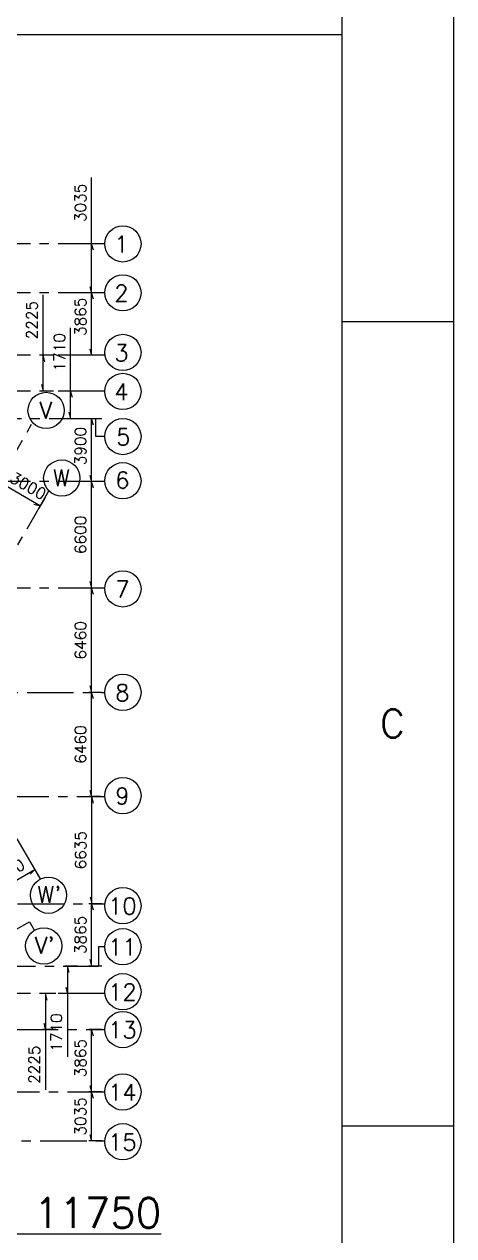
# Model space of a CAD drawing. Header units: millimetres. Extents: x 340192 to 549303, y -616317 to -538642.
# Drawn here: x 546417 to 549303, y -589381 to -581247 of the extents above; entities that cross this region are included whole.
import ezdxf
from ezdxf.enums import TextEntityAlignment as Align
from ezdxf.lldxf.tags import DXFTag

# ---------------------------------------------------------------- set-up
doc = ezdxf.new("R2010")
doc.units = ezdxf.units.MM
doc.header["$LTSCALE"] = 250
doc.header["$MEASUREMENT"] = 0
doc.linetypes.add('( Center )', pattern=[2, 1.25, -0.25, 0.25, -0.25])
doc.layers.get('DEFPOINTS').update_dxf_attribs({"lineweight": 0})
for name, color, linetype, lineweight in [('CV-AB-TITLE', 6, 'Continuous', 0), ('CV-CB-GRID TXT', 6, 'Continuous', 0), ('CV-CB-REINFORCEMENT', 6, 'Continuous', 0), ('CV-CB-SHADE', 25, 'Continuous', 0), ('CV-CB-TEXT', 3, 'Continuous', 0), ('CV-GRID_LINE', 8, 'CENTER', 0), ('CV-GRID_NO', 6, 'Continuous', 0), ('LOGO_1', 7, 'Continuous', 0)]:
    doc.layers.add(name, color=color, linetype=linetype, lineweight=lineweight)
doc.styles.add('ROMANS', font='romans.shx')
doc.styles.add('ROMANS_0', font='romans.shx')
doc.styles.add('SIMPLEX', font='romans.shx')
doc.styles.add('Style-romans', font='romans.shx')
tags = doc.linetypes.add('CENTER', pattern=[2, 1.25, -0.25, 0.25, -0.25]).pattern_tags.tags
tags[10:11] = [DXFTag(74, 4), DXFTag(75, 0), DXFTag(340, '0'), DXFTag(46, 1.0), DXFTag(50, 0.0), DXFTag(44, 0.0), DXFTag(45, 0.0)]
tags[8:9] = [DXFTag(74, 4), DXFTag(75, 0), DXFTag(340, '0'), DXFTag(46, 1.0), DXFTag(50, 0.0), DXFTag(44, 0.0), DXFTag(45, 0.0)]
tags[6:7] = [DXFTag(74, 4), DXFTag(75, 0), DXFTag(340, '0'), DXFTag(46, 1.0), DXFTag(50, 0.0), DXFTag(44, 0.0), DXFTag(45, 0.0)]
tags[4:5] = [DXFTag(74, 4), DXFTag(75, 0), DXFTag(340, '0'), DXFTag(46, 1.0), DXFTag(50, 0.0), DXFTag(44, 0.0), DXFTag(45, 0.0)]
doc.dimstyles.new('.15', dxfattribs={"dimtxt": 75, "dimasz": 0.00015, "dimexe": 18.75, "dimexo": 18.75, "dimgap": 37.5, "dimtad": 1, "dimdec": 0, "dimlfac": 9.227778, "dimzin": 0, "dimdsep": 46, "dimtxsty": 'ROMANS_0', "dimblk": 'TICK', "dimcen": 60, "dimclrd": 2, "dimclre": 2, "dimclrt": 3, "dimadec": 0, "dimazin": 0, "dimtfac": 1, "dimtdec": 0, "dimtofl": 0, "dimtmove": 0, "dimatfit": 3, "dimldrblk": 'TICK', "dimfxl": 1, "dimtolj": 1, "dimtzin": 0, "dimlwd": -1, "dimlwe": -1, "dimarcsym": 0})

# ---------------------------------------------------------------- blocks, each defined once
blk = doc.blocks.new('TATA A1')
at = {"layer": 'LOGO_1', "color": 2, "linetype": 'Continuous', "ltscale": 0.023622}
for p, q in [((63075000, 0), (63075000, 44550000)), ((62325000, 33075000), (63075000, 33075000)), ((62325000, 27675000), (63075000, 27675000))]:
    blk.add_line(p, q, dxfattribs=at)
at = {"layer": 'LOGO_1', "color": 6, "linetype": 'Continuous', "ltscale": 0.023622}
blk.add_line((62325000, 750000), (62325000, 43800000), dxfattribs=at)
at = {"layer": 'LOGO_1', "color": 4, "linetype": 'Continuous', "style": 'ROMANS'}
blk.add_text('C', height=187500, dxfattribs=at).set_placement((62662500, 30375000), align=Align.MIDDLE_CENTER)
blk = doc.blocks.new('TICK')
at = {"color": 3}
blk.add_line((-289777.747, -77645.713), (0, 0), dxfattribs=at)
blk = doc.blocks.new('*D54')
at = {"layer": 'CV-CB-SHADE', "color": 2, "transparency": 16777216}
for p, q in [((546515.9, -586969.3), (546478.6, -586904.7)), ((546234.5, -587131.8), (546197.2, -587067.2))]:
    blk.add_line(p, q, dxfattribs=at)
at = {"layer": 'CV-CB-SHADE', "color": 0, "transparency": 16777216}
blk.add_line((546206.6, -587083.4), (546488, -586920.9), dxfattribs=at)
at = {"layer": 'DEFPOINTS', "color": 0, "transparency": 16777216}
for p in [(546488, -586920.9), (546525.3, -586985.5), (546243.9, -587148)]:
    blk.add_point(p, dxfattribs=at)
at = {"layer": 'CV-CB-SHADE', "color": 0, "transparency": 16777216, "xscale": 0.00015, "yscale": 0.00015, "zscale": 0.00015}
for p, rotation in [((546488, -586920.9), 29.99999999830986), ((546206.6, -587083.4), 209.9999999983098)]:
    blk.add_blockref('TICK', p, dxfattribs=dict(at, rotation=rotation))
at = {"layer": 'CV-CB-SHADE', "color": 3, "transparency": 16777216, "insert": (546300.2, -586942.8), "char_height": 75, "attachment_point": 5, "rotation": 30, "style": 'ROMANS_0'}
blk.add_mtext('\\A1;3000', dxfattribs=at)
blk = doc.blocks.new('*D63')
at = {"layer": 'CV-CB-SHADE', "color": 2, "transparency": 16777216}
for p, q in [((546273.9, -584265.6), (546234.4, -584334)), ((546555.4, -584428.1), (546515.8, -584496.5))]:
    blk.add_line(p, q, dxfattribs=at)
at = {"layer": 'CV-CB-SHADE', "color": 0, "transparency": 16777216}
blk.add_line((546243.8, -584317.8), (546525.2, -584480.3), dxfattribs=at)
at = {"layer": 'DEFPOINTS', "color": 0, "transparency": 16777216}
for p in [(546283.3, -584249.3), (546564.7, -584411.8), (546525.2, -584480.3)]:
    blk.add_point(p, dxfattribs=at)
at = {"layer": 'CV-CB-SHADE', "color": 0, "transparency": 16777216, "xscale": 0.00015, "yscale": 0.00015, "zscale": 0.00015}
for p, rotation in [((546243.8, -584317.8), 150.0000000016902), ((546525.2, -584480.3), 330.0000000016901)]:
    blk.add_blockref('TICK', p, dxfattribs=dict(at, rotation=rotation))
at = {"layer": 'CV-CB-SHADE', "color": 3, "transparency": 16777216, "insert": (546443.2, -584346.3), "char_height": 75, "attachment_point": 5, "rotation": 330, "style": 'ROMANS_0'}
blk.add_mtext('\\A1;3000', dxfattribs=at)
blk = doc.blocks.new('*D64')
at = {"layer": 'CV-CB-SHADE', "color": 2, "transparency": 16777216}
for p, q in [((546939.2, -588415.2), (546851.2, -588415.2)), ((546939.2, -588744), (546851.2, -588744))]:
    blk.add_line(p, q, dxfattribs=at)
at = {"layer": 'CV-CB-SHADE', "color": 0, "transparency": 16777216}
blk.add_line((546869.9, -588744), (546869.9, -588415.2), dxfattribs=at)
at = {"layer": 'DEFPOINTS', "color": 0, "transparency": 16777216}
for p in [(546869.9, -588415.2), (546957.9, -588415.2), (546957.9, -588744)]:
    blk.add_point(p, dxfattribs=at)
at = {"layer": 'CV-CB-SHADE', "color": 0, "transparency": 16777216, "xscale": 0.00015, "yscale": 0.00015, "zscale": 0.00015}
for p, rotation in [((546869.9, -588415.2), 90), ((546869.9, -588744), 270)]:
    blk.add_blockref('TICK', p, dxfattribs=dict(at, rotation=rotation))
at = {"layer": 'CV-CB-SHADE', "color": 3, "transparency": 16777216, "insert": (546794.9, -588579.6), "char_height": 75, "attachment_point": 5, "rotation": 90, "style": 'ROMANS_0'}
blk.add_mtext('\\A1;3035', dxfattribs=at)
blk = doc.blocks.new('*D65')
at = {"layer": 'CV-CB-SHADE', "color": 2, "transparency": 16777216}
for p, q in [((546939.2, -587996.5), (546851.2, -587996.5)), ((546939.2, -588415.2), (546851.2, -588415.2))]:
    blk.add_line(p, q, dxfattribs=at)
at = {"layer": 'CV-CB-SHADE', "color": 0, "transparency": 16777216}
blk.add_line((546869.9, -588415.2), (546869.9, -587996.5), dxfattribs=at)
at = {"layer": 'DEFPOINTS', "color": 0, "transparency": 16777216}
for p in [(546869.9, -587996.5), (546957.9, -587996.5), (546957.9, -588415.2)]:
    blk.add_point(p, dxfattribs=at)
at = {"layer": 'CV-CB-SHADE', "color": 0, "transparency": 16777216, "xscale": 0.00015, "yscale": 0.00015, "zscale": 0.00015}
for p, rotation in [((546869.9, -587996.5), 90), ((546869.9, -588415.2), 270)]:
    blk.add_blockref('TICK', p, dxfattribs=dict(at, rotation=rotation))
at = {"layer": 'CV-CB-SHADE', "color": 3, "transparency": 16777216, "insert": (546794.9, -588188.1), "char_height": 75, "attachment_point": 5, "rotation": 90, "style": 'ROMANS_0'}
blk.add_mtext('\\A1;3865', dxfattribs=at)
blk = doc.blocks.new('*D66')
at = {"layer": 'CV-CB-SHADE', "color": 2, "transparency": 16777216}
for p, q in [((546628.9, -587755.4), (546540.9, -587755.4)), ((546628.9, -587996.5), (546540.9, -587996.5))]:
    blk.add_line(p, q, dxfattribs=at)
at = {"layer": 'CV-CB-SHADE', "color": 0, "transparency": 16777216}
for p, q in [((546559.7, -587755.4), (546559.7, -587996.5)), ((546559.7, -587996.5), (546559.7, -588401.8))]:
    blk.add_line(p, q, dxfattribs=at)
at = {"layer": 'DEFPOINTS', "color": 0, "transparency": 16777216}
for p in [(546559.7, -587755.4), (546647.7, -587755.4), (546647.7, -587996.5)]:
    blk.add_point(p, dxfattribs=at)
at = {"layer": 'CV-CB-SHADE', "color": 0, "transparency": 16777216, "xscale": 0.00015, "yscale": 0.00015, "zscale": 0.00015}
for p, rotation in [((546559.7, -587755.4), 90), ((546559.7, -587996.5), 270)]:
    blk.add_blockref('TICK', p, dxfattribs=dict(at, rotation=rotation))
at = {"layer": 'CV-CB-SHADE', "color": 3, "transparency": 16777216, "insert": (546484.7, -588232.2), "char_height": 75, "attachment_point": 5, "rotation": 90, "style": 'ROMANS_0'}
blk.add_mtext('\\A1;2225', dxfattribs=at)
blk = doc.blocks.new('*D67')
at = {"layer": 'CV-CB-SHADE', "color": 2, "transparency": 16777216}
for p, q in [((546777.1, -587570.2), (546689.1, -587570.2)), ((546777.1, -587755.4), (546689.1, -587755.4))]:
    blk.add_line(p, q, dxfattribs=at)
at = {"layer": 'CV-CB-SHADE', "color": 0, "transparency": 16777216}
for p, q in [((546707.9, -587570.2), (546707.9, -587755.4)), ((546707.9, -587755.4), (546707.9, -588180.4))]:
    blk.add_line(p, q, dxfattribs=at)
at = {"layer": 'DEFPOINTS', "color": 0, "transparency": 16777216}
for p in [(546707.9, -587570.2), (546795.9, -587570.2), (546795.9, -587755.4)]:
    blk.add_point(p, dxfattribs=at)
at = {"layer": 'CV-CB-SHADE', "color": 0, "transparency": 16777216, "xscale": 0.00015, "yscale": 0.00015, "zscale": 0.00015}
for p, rotation in [((546707.9, -587570.2), 90), ((546707.9, -587755.4), 270)]:
    blk.add_blockref('TICK', p, dxfattribs=dict(at, rotation=rotation))
at = {"layer": 'CV-CB-SHADE', "color": 3, "transparency": 16777216, "insert": (546632.9, -588016.1), "char_height": 75, "attachment_point": 5, "rotation": 90, "style": 'ROMANS_0'}
blk.add_mtext('\\A1;1710', dxfattribs=at)
blk = doc.blocks.new('*D68')
at = {"layer": 'CV-CB-SHADE', "color": 2, "transparency": 16777216}
for p, q in [((546939.2, -587151.5), (546851.2, -587151.5)), ((546939.2, -587570.2), (546851.2, -587570.2))]:
    blk.add_line(p, q, dxfattribs=at)
at = {"layer": 'CV-CB-SHADE', "color": 0, "transparency": 16777216}
blk.add_line((546869.9, -587570.2), (546869.9, -587151.5), dxfattribs=at)
at = {"layer": 'DEFPOINTS', "color": 0, "transparency": 16777216}
for p in [(546869.9, -587151.5), (546957.9, -587151.5), (546957.9, -587570.2)]:
    blk.add_point(p, dxfattribs=at)
at = {"layer": 'CV-CB-SHADE', "color": 0, "transparency": 16777216, "xscale": 0.00015, "yscale": 0.00015, "zscale": 0.00015}
for p, rotation in [((546869.9, -587151.5), 90), ((546869.9, -587570.2), 270)]:
    blk.add_blockref('TICK', p, dxfattribs=dict(at, rotation=rotation))
at = {"layer": 'CV-CB-SHADE', "color": 3, "transparency": 16777216, "insert": (546794.9, -587361), "char_height": 75, "attachment_point": 5, "rotation": 90, "style": 'ROMANS_0'}
blk.add_mtext('\\A1;3865', dxfattribs=at)
blk = doc.blocks.new('*D69')
at = {"layer": 'CV-CB-SHADE', "color": 2, "transparency": 16777216}
for p, q in [((546917.5, -586432.7), (546851.8, -586432.7)), ((546939.2, -587151.5), (546851.8, -587151.5))]:
    blk.add_line(p, q, dxfattribs=at)
at = {"layer": 'CV-CB-SHADE', "color": 0, "transparency": 16777216}
blk.add_line((546870.6, -587151.5), (546870.6, -586432.7), dxfattribs=at)
at = {"layer": 'DEFPOINTS', "color": 0, "transparency": 16777216}
for p in [(546870.6, -586432.7), (546936.2, -586432.7), (546957.9, -587151.5)]:
    blk.add_point(p, dxfattribs=at)
at = {"layer": 'CV-CB-SHADE', "color": 0, "transparency": 16777216, "xscale": 0.00015, "yscale": 0.00015, "zscale": 0.00015}
for p, rotation in [((546870.6, -586432.7), 90), ((546870.6, -587151.5), 270)]:
    blk.add_blockref('TICK', p, dxfattribs=dict(at, rotation=rotation))
at = {"layer": 'CV-CB-SHADE', "color": 3, "transparency": 16777216, "insert": (546795.6, -586792.1), "char_height": 75, "attachment_point": 5, "rotation": 90, "style": 'ROMANS_0'}
blk.add_mtext('\\A1;6635', dxfattribs=at)
blk = doc.blocks.new('*D70')
at = {"layer": 'CV-CB-SHADE', "color": 2, "transparency": 16777216}
for p, q in [((546939.2, -585732.8), (546851.2, -585732.8)), ((546928.3, -586432.7), (546851.2, -586432.7))]:
    blk.add_line(p, q, dxfattribs=at)
at = {"layer": 'CV-CB-SHADE', "color": 0, "transparency": 16777216}
blk.add_line((546869.9, -586432.7), (546869.9, -585732.8), dxfattribs=at)
at = {"layer": 'DEFPOINTS', "color": 0, "transparency": 16777216}
for p in [(546869.9, -585732.8), (546957.9, -585732.8), (546947.1, -586432.7)]:
    blk.add_point(p, dxfattribs=at)
at = {"layer": 'CV-CB-SHADE', "color": 0, "transparency": 16777216, "xscale": 0.00015, "yscale": 0.00015, "zscale": 0.00015}
for p, rotation in [((546869.9, -585732.8), 90), ((546869.9, -586432.7), 270)]:
    blk.add_blockref('TICK', p, dxfattribs=dict(at, rotation=rotation))
at = {"layer": 'CV-CB-SHADE', "color": 3, "transparency": 16777216, "insert": (546794.9, -586082.7), "char_height": 75, "attachment_point": 5, "rotation": 90, "style": 'ROMANS_0'}
blk.add_mtext('\\A1;6460', dxfattribs=at)
blk = doc.blocks.new('*D71')
at = {"layer": 'CV-CB-SHADE', "color": 2, "transparency": 16777216}
for p, q in [((546939.2, -585033), (546851.2, -585033)), ((546928.3, -585732.8), (546851.2, -585732.8))]:
    blk.add_line(p, q, dxfattribs=at)
at = {"layer": 'CV-CB-SHADE', "color": 0, "transparency": 16777216}
blk.add_line((546869.9, -585732.8), (546869.9, -585033), dxfattribs=at)
at = {"layer": 'DEFPOINTS', "color": 0, "transparency": 16777216}
for p in [(546869.9, -585033), (546957.9, -585033), (546947.1, -585732.8)]:
    blk.add_point(p, dxfattribs=at)
at = {"layer": 'CV-CB-SHADE', "color": 0, "transparency": 16777216, "xscale": 0.00015, "yscale": 0.00015, "zscale": 0.00015}
for p, rotation in [((546869.9, -585033), 90), ((546869.9, -585732.8), 270)]:
    blk.add_blockref('TICK', p, dxfattribs=dict(at, rotation=rotation))
at = {"layer": 'CV-CB-SHADE', "color": 3, "transparency": 16777216, "insert": (546794.9, -585382.9), "char_height": 75, "attachment_point": 5, "rotation": 90, "style": 'ROMANS_0'}
blk.add_mtext('\\A1;6460', dxfattribs=at)
blk = doc.blocks.new('*D72')
at = {"layer": 'CV-CB-SHADE', "color": 2, "transparency": 16777216}
for p, q in [((546939.2, -584318), (546851.2, -584318)), ((546939.2, -585033), (546851.2, -585033))]:
    blk.add_line(p, q, dxfattribs=at)
at = {"layer": 'CV-CB-SHADE', "color": 0, "transparency": 16777216}
blk.add_line((546869.9, -585033), (546869.9, -584318), dxfattribs=at)
at = {"layer": 'DEFPOINTS', "color": 0, "transparency": 16777216}
for p in [(546869.9, -584318), (546957.9, -584318), (546957.9, -585033)]:
    blk.add_point(p, dxfattribs=at)
at = {"layer": 'CV-CB-SHADE', "color": 0, "transparency": 16777216, "xscale": 0.00015, "yscale": 0.00015, "zscale": 0.00015}
for p, rotation in [((546869.9, -584318), 90), ((546869.9, -585033), 270)]:
    blk.add_blockref('TICK', p, dxfattribs=dict(at, rotation=rotation))
at = {"layer": 'CV-CB-SHADE', "color": 3, "transparency": 16777216, "insert": (546794.9, -584675.5), "char_height": 75, "attachment_point": 5, "rotation": 90, "style": 'ROMANS_0'}
blk.add_mtext('\\A1;6600', dxfattribs=at)
blk = doc.blocks.new('*D73')
at = {"layer": 'CV-CB-SHADE', "color": 2, "transparency": 16777216}
for p, q in [((546939.2, -583895.5), (546851.2, -583895.5)), ((546939.2, -584318), (546851.2, -584318))]:
    blk.add_line(p, q, dxfattribs=at)
at = {"layer": 'CV-CB-SHADE', "color": 0, "transparency": 16777216}
blk.add_line((546869.9, -584318), (546869.9, -583895.5), dxfattribs=at)
at = {"layer": 'DEFPOINTS', "color": 0, "transparency": 16777216}
for p in [(546869.9, -583895.5), (546957.9, -583895.5), (546957.9, -584318)]:
    blk.add_point(p, dxfattribs=at)
at = {"layer": 'CV-CB-SHADE', "color": 0, "transparency": 16777216, "xscale": 0.00015, "yscale": 0.00015, "zscale": 0.00015}
for p, rotation in [((546869.9, -583895.5), 90), ((546869.9, -584318), 270)]:
    blk.add_blockref('TICK', p, dxfattribs=dict(at, rotation=rotation))
at = {"layer": 'CV-CB-SHADE', "color": 3, "transparency": 16777216, "insert": (546794.9, -584079.1), "char_height": 75, "attachment_point": 5, "rotation": 90, "style": 'ROMANS_0'}
blk.add_mtext('\\A1;3900', dxfattribs=at)
blk = doc.blocks.new('*D74')
at = {"layer": 'CV-CB-SHADE', "color": 0, "transparency": 16777216}
for p, q in [((546728.4, -583710.2), (546728.4, -583285.2)), ((546728.4, -583895.5), (546728.4, -583710.2))]:
    blk.add_line(p, q, dxfattribs=at)
at = {"layer": 'CV-CB-SHADE', "color": 2, "transparency": 16777216}
for p, q in [((546797.7, -583710.2), (546709.7, -583710.2)), ((546797.7, -583895.5), (546709.7, -583895.5))]:
    blk.add_line(p, q, dxfattribs=at)
at = {"layer": 'DEFPOINTS', "color": 0, "transparency": 16777216}
for p in [(546728.4, -583710.2), (546816.4, -583710.2), (546816.4, -583895.5)]:
    blk.add_point(p, dxfattribs=at)
at = {"layer": 'CV-CB-SHADE', "color": 0, "transparency": 16777216, "xscale": 0.00015, "yscale": 0.00015, "zscale": 0.00015}
for p, rotation in [((546728.4, -583710.2), 90), ((546728.4, -583895.5), 270)]:
    blk.add_blockref('TICK', p, dxfattribs=dict(at, rotation=rotation))
at = {"layer": 'CV-CB-SHADE', "color": 3, "transparency": 16777216, "insert": (546653.4, -583449.5), "char_height": 75, "attachment_point": 5, "rotation": 90, "style": 'ROMANS_0'}
blk.add_mtext('\\A1;1710', dxfattribs=at)
blk = doc.blocks.new('*D75')
at = {"layer": 'CV-CB-SHADE', "color": 0, "transparency": 16777216}
for p, q in [((546543.6, -583469.2), (546543.6, -583063.8)), ((546543.6, -583710.2), (546543.6, -583469.2))]:
    blk.add_line(p, q, dxfattribs=at)
at = {"layer": 'CV-CB-SHADE', "color": 2, "transparency": 16777216}
for p, q in [((546612.8, -583469.2), (546524.8, -583469.2)), ((546612.8, -583710.2), (546524.8, -583710.2))]:
    blk.add_line(p, q, dxfattribs=at)
at = {"layer": 'DEFPOINTS', "color": 0, "transparency": 16777216}
for p in [(546543.6, -583469.2), (546631.6, -583469.2), (546631.6, -583710.2)]:
    blk.add_point(p, dxfattribs=at)
at = {"layer": 'CV-CB-SHADE', "color": 0, "transparency": 16777216, "xscale": 0.00015, "yscale": 0.00015, "zscale": 0.00015}
for p, rotation in [((546543.6, -583469.2), 90), ((546543.6, -583710.2), 270)]:
    blk.add_blockref('TICK', p, dxfattribs=dict(at, rotation=rotation))
at = {"layer": 'CV-CB-SHADE', "color": 3, "transparency": 16777216, "insert": (546468.6, -583233.5), "char_height": 75, "attachment_point": 5, "rotation": 90, "style": 'ROMANS_0'}
blk.add_mtext('\\A1;2225', dxfattribs=at)
blk = doc.blocks.new('*D76')
at = {"layer": 'CV-CB-SHADE', "color": 2, "transparency": 16777216}
for p, q in [((546939.2, -583050.5), (546851.2, -583050.5)), ((546939.2, -583469.2), (546851.2, -583469.2))]:
    blk.add_line(p, q, dxfattribs=at)
at = {"layer": 'CV-CB-SHADE', "color": 0, "transparency": 16777216}
blk.add_line((546869.9, -583469.2), (546869.9, -583050.5), dxfattribs=at)
at = {"layer": 'DEFPOINTS', "color": 0, "transparency": 16777216}
for p in [(546869.9, -583050.5), (546957.9, -583050.5), (546957.9, -583469.2)]:
    blk.add_point(p, dxfattribs=at)
at = {"layer": 'CV-CB-SHADE', "color": 0, "transparency": 16777216, "xscale": 0.00015, "yscale": 0.00015, "zscale": 0.00015}
for p, rotation in [((546869.9, -583050.5), 90), ((546869.9, -583469.2), 270)]:
    blk.add_blockref('TICK', p, dxfattribs=dict(at, rotation=rotation))
at = {"layer": 'CV-CB-SHADE', "color": 3, "transparency": 16777216, "insert": (546794.9, -583211.4), "char_height": 75, "attachment_point": 5, "rotation": 90, "style": 'ROMANS_0'}
blk.add_mtext('\\A1;3865', dxfattribs=at)
blk = doc.blocks.new('*D77')
at = {"layer": 'CV-CB-SHADE', "color": 0, "transparency": 16777216}
for p, q in [((546869.9, -582721.7), (546869.9, -582277)), ((546869.9, -583050.5), (546869.9, -582721.7))]:
    blk.add_line(p, q, dxfattribs=at)
at = {"layer": 'CV-CB-SHADE', "color": 2, "transparency": 16777216}
for p, q in [((546939.2, -582721.7), (546851.2, -582721.7)), ((546939.2, -583050.5), (546851.2, -583050.5))]:
    blk.add_line(p, q, dxfattribs=at)
at = {"layer": 'DEFPOINTS', "color": 0, "transparency": 16777216}
for p in [(546869.9, -582721.7), (546957.9, -582721.7), (546957.9, -583050.5)]:
    blk.add_point(p, dxfattribs=at)
at = {"layer": 'CV-CB-SHADE', "color": 0, "transparency": 16777216, "xscale": 0.00015, "yscale": 0.00015, "zscale": 0.00015}
for p, rotation in [((546869.9, -582721.7), 90), ((546869.9, -583050.5), 270)]:
    blk.add_blockref('TICK', p, dxfattribs=dict(at, rotation=rotation))
at = {"layer": 'CV-CB-SHADE', "color": 3, "transparency": 16777216, "insert": (546794.9, -582446.7), "char_height": 75, "attachment_point": 5, "rotation": 90, "style": 'ROMANS_0'}
blk.add_mtext('\\A1;3035', dxfattribs=at)

msp = doc.modelspace()

# ---------------------------------------------------------------- linework, layer by layer
at = {"layer": 'CV-CB-GRID TXT', "linetype": 'Continuous', "elevation": -232618.36, "flags": 128}
msp.add_lwpolyline([(536249.34, -581315.51), (548553.31, -581315.51)], dxfattribs=at)
at = {"layer": 'CV-CB-REINFORCEMENT'}
msp.add_line((536249.34, -581315.51, -232618.36), (548360.36, -581315.51, -232618.36), dxfattribs=at)
at = {"layer": 'CV-GRID_LINE', "linetype": '( Center )'}
for p, q in [((546957.91, -582721.67, -232618.36), (540785.38, -582721.67, -232618.36)), ((546957.91, -583050.46, -232618.36), (540711.24, -583050.46, -232618.36)), ((546957.91, -583469.17, -232618.36), (541109.58, -583469.17, -232618.36)), ((546957.91, -583710.21, -232618.36), (543082.08, -583710.21, -232618.36)), ((546525.32, -586985.53, -232618.36), (544656.34, -583748.35, -232618.36)), ((546897.51, -583895.46, -232618.36), (541178.48, -583895.46, -232618.36)), ((546897.51, -584015.27, -232618.36), (546897.51, -583895.46, -232618.36)), ((543997.91, -588207.71, -232618.36), (546467.05, -583931.02, -232618.36)), ((546957.91, -584015.27, -232618.36), (546897.51, -584015.27, -232618.36)), ((546957.91, -584317.96, -232618.36), (541387.62, -584317.96, -232618.36)), ((544436.02, -588098.86, -232618.36), (546582.9, -584380.37, -232618.36)), ((546957.91, -585032.96, -232618.36), (541763.86, -585032.96, -232618.36)), ((539436.03, -585732.81, -232618.36), (546957.91, -585732.81, -232618.36)), ((541770.41, -586432.66, -232618.36), (546957.91, -586432.66, -232618.36)), ((541371.27, -587151.46, -232618.36), (546957.91, -587151.46, -232618.36)), ((546349.85, -587331.59, -232618.36), (546452.13, -587272.54, -232618.36)), ((546452.13, -587272.54, -232618.36), (546485.57, -587330.46, -232618.36)), ((546957.91, -587440.41, -232618.36), (546916.03, -587440.41, -232618.36)), ((546916.03, -587440.41, -232618.36), (546916.03, -587570.16, -232618.36)), ((541179.45, -587570.16, -232618.36), (546916.03, -587570.16, -232618.36)), ((546957.91, -587755.41, -232618.36), (543004.91, -587755.41, -232618.36)), ((540333.24, -587996.46, -232618.36), (546957.91, -587996.46, -232618.36)), ((540706.66, -588415.16, -232618.36), (546957.91, -588415.16, -232618.36)), ((541023.85, -588743.96, -232618.36), (546957.91, -588743.96, -232618.36))]:
    msp.add_line(p, q, dxfattribs=at)
at = {"layer": 'CV-GRID_NO', "ltscale": 0.000216667}
for centre in [(547079.78, -582721.67, -232618.36), (547079.78, -583050.46, -232618.36), (547079.78, -583450.97, -232618.36), (547079.78, -583712.74, -232618.36), (546563.87, -583840.19, -232618.36), (547079.78, -584015.27, -232618.36), (546669.08, -584294.19, -232618.36), (547079.78, -584311.97, -232618.36), (547079.78, -585037.88, -232618.36), (547079.78, -585732.81, -232618.36), (547079.78, -586425.87, -232618.36), (546579.88, -587094.66, -232618.36), (547079.78, -587164.78, -232618.36), (546547.93, -587435.17, -232618.36), (547079.78, -587440.41, -232618.36), (547079.78, -587742.42, -232618.36), (547079.78, -587996.46, -232618.36), (547079.78, -588415.16, -232618.36), (547079.78, -588749.54, -232618.36)]:
    msp.add_circle(centre, 121.88, dxfattribs=at)

# ---------------------------------------------------------------- block references
at = {"layer": 'CV-CB-TEXT', "color": 1, "linetype": 'Continuous', "ltscale": 0.001, "xscale": 0.00099999997475, "yscale": 0.00099999997475, "zscale": 0.00099999997475}
msp.add_blockref('TATA A1', (486228.31, -616317.07, -232618.36), dxfattribs=at)

# ---------------------------------------------------------------- texts
at = {"layer": 'CV-AB-TITLE', "color": 6, "linetype": 'Continuous', "style": 'SIMPLEX'}
msp.add_text('%%uPLAN AT TOC EL 11750%%U', height=200, dxfattribs=at).set_placement((545747.6, -589327.03, -33382.91), align=Align.CENTER)
at = {"layer": 'CV-GRID_NO', "style": 'Style-romans'}
for s, height, p in [('1', 111.43, (547069.9, -582724.22, -232618.36)), ('2', 111.43, (547069.9, -583053.01, -232618.36)), ('3', 111.43, (547069.9, -583453.52, -232618.36)), ('4', 111.43, (547069.9, -583715.29, -232618.36)), ('V', 111.43, (546561.62, -583838.52, -232618.36)), ('5', 111.43, (547082.6, -584017.82, -232618.36)), ('W', 111.43, (546666.83, -584292.53, -232618.36)), ('6', 111.43, (547076.4, -584308.02, -232618.36)), ('7', 111.43, (547076.4, -585040.43, -232618.36)), ('8', 111.43, (547076.4, -585735.36, -232618.36)), ('9', 111.43, (547076.4, -586428.42, -232618.36)), ("W'", 111.429, (546585.66, -587089.17, -232618.36)), ('10', 111.429, (547076.4, -587167.34, -232618.36)), ("V'", 111.429, (546553.71, -587429.68, -232618.36)), ('11', 111.429, (547076.4, -587442.96, -232618.36)), ('12', 111.429, (547076.4, -587744.97, -232618.36)), ('13', 111.429, (547076.4, -587999.01, -232618.36)), ('14', 111.429, (547076.4, -588417.72, -232618.36)), ('15', 111.429, (547076.4, -588752.09, -232618.36))]:
    msp.add_text(s, height=height, dxfattribs=at).set_placement(p, align=Align.MIDDLE_CENTER)

# ---------------------------------------------------------------- dimensions: what is measured, and where the dimension line sits
at = {"layer": 'CV-CB-SHADE', "color": 2}
for base, p1, p2, angle, picture, middle in [((546869.92, -582721.67, -232618.36), (546957.91, -583050.46, -232618.36), (546957.91, -582721.67, -232618.36), 90, '*D77', (546869.92, -582446.67, -232618.36)), ((546543.6, -583469.17, -232618.36), (546631.58, -583710.21, -232618.36), (546631.58, -583469.17, -232618.36), 90, '*D75', (546543.6, -583233.45, -232618.36)), ((546869.92, -583050.46, -232618.36), (546957.91, -583469.17, -232618.36), (546957.91, -583050.46, -232618.36), 90, '*D76', (546869.92, -583211.36, -232618.36)), ((546728.44, -583710.21, -232618.36), (546816.43, -583895.46, -232618.36), (546816.43, -583710.21, -232618.36), 90, '*D74', (546728.44, -583449.49, -232618.36)), ((546869.92, -583895.46, -232618.36), (546957.91, -584317.96, -232618.36), (546957.91, -583895.46, -232618.36), 90, '*D73', (546869.92, -584079.08, -232618.36)), ((546525.22, -584480.26, -232618.36), (546283.28, -584249.32, -232618.36), (546564.74, -584411.82, -232618.36), 330, '*D63', (546405.74, -584411.28, -232618.36)), ((546488.02, -586920.92, -232618.36), (546243.86, -587148.03, -232618.36), (546525.32, -586985.53, -232618.36), 30, '*D54', (546337.69, -587007.72, -232618.36)), ((546869.92, -587151.46, -232618.36), (546957.91, -587570.16, -232618.36), (546957.91, -587151.46, -232618.36), 90, '*D68', (546869.92, -587360.98, -232618.36)), ((546707.89, -587570.16, -232618.36), (546795.88, -587755.41, -232618.36), (546795.88, -587570.16, -232618.36), 90, '*D67', (546707.89, -588016.13, -232618.36)), ((546559.67, -587755.41, -232618.36), (546647.66, -587996.46, -232618.36), (546647.66, -587755.41, -232618.36), 90, '*D66', (546559.67, -588232.17, -232618.36)), ((546869.92, -587996.46, -232618.36), (546957.91, -588415.16, -232618.36), (546957.91, -587996.46, -232618.36), 90, '*D65', (546869.92, -588188.06, -232618.36)), ((546869.92, -588415.16, -232618.36), (546957.91, -588743.96, -232618.36), (546957.91, -588415.16, -232618.36), 90, '*D64', (546869.92, -588579.56, -232618.36))]:
    dim = msp.add_linear_dim(base=base, p1=p1, p2=p2, angle=angle, dimstyle='.15', override={"dimtxt": 75, "dimasz": 0.00015, "dimexe": 18.75, "dimexo": 18.75, "dimgap": 37.5, "dimlfac": 9.230769, "dimblk": 'TICK', "dimcen": 60, "dimdle": 0, "dimclrd": 0, "dimclre": 2, "dimclrt": 3, "dimlwe": 65535}, dxfattribs=at)
    dim.commit()
    dim.dimension.update_dxf_attribs({"geometry": picture, "text_midpoint": middle, "dimtype": 160})
for base, p1, p2, picture, middle in [((546869.92, -584317.96, -232618.36), (546957.91, -585032.96, -232618.36), (546957.91, -584317.96, -232618.36), '*D72', (546794.92, -584675.46, -232618.36)), ((546869.92, -585032.96, -232618.36), (546947.07, -585732.81, -232618.36), (546957.91, -585032.96, -232618.36), '*D71', (546794.92, -585382.88, -232618.36)), ((546869.92, -585732.81, -232618.36), (546947.07, -586432.66, -232618.36), (546957.91, -585732.81, -232618.36), '*D70', (546794.92, -586082.74, -232618.36)), ((546870.59, -586432.66, -232618.36), (546957.91, -587151.46, -232618.36), (546936.24, -586432.66, -232618.36), '*D69', (546795.59, -586792.06, -232618.36))]:
    dim = msp.add_linear_dim(base=base, p1=p1, p2=p2, angle=90, dimstyle='.15', override={"dimtxt": 75, "dimasz": 0.00015, "dimexe": 18.75, "dimexo": 18.75, "dimgap": 37.5, "dimlfac": 9.230769, "dimblk": 'TICK', "dimcen": 60, "dimdle": 0, "dimclrd": 0, "dimclre": 2, "dimclrt": 3, "dimlwe": 65535}, dxfattribs=at)
    dim.commit()
    dim.dimension.update_dxf_attribs({"geometry": picture, "text_midpoint": middle})

doc.saveas('drawing.dxf')
